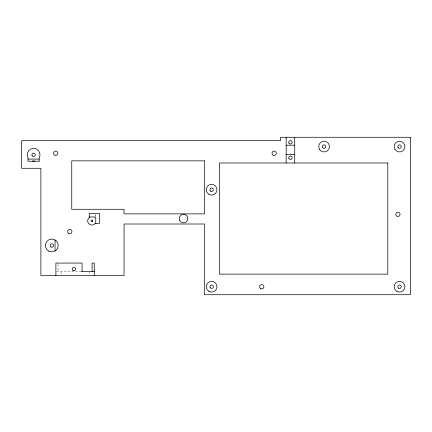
<?xml version="1.0" encoding="UTF-8"?>
<svg xmlns="http://www.w3.org/2000/svg" width="432" height="432" viewBox="0 0 432 432"><rect width="100%" height="100%" fill="white"/><g stroke="black" fill="none" stroke-linecap="round" stroke-linejoin="round"><path stroke-width="0.32" stroke-dasharray="2.16 1.62" d="M56.565 271.642L81.092 271.642M94.543 217.631L95.116 218.203M95.542 214.558L95.542 215.773M95.116 214.558L95.116 215.773M89.116 271.642L89.116 274.855M61.036 271.642L61.036 274.855M58.039 264.389L58.039 271.642"/><path stroke-width="0.65" d="M92.669 221.227L92.74 221.011A0.859 0.859 0 0 0 91.627 220.034A0.859 0.859 0 0 0 91.336 221.486A0.859 0.859 0 0 0 92.74 221.011M34.889 160.888L33.604 161.233L32.319 160.888M286.151 145.217L294.727 145.217M286.151 154.634L294.727 154.634M28.037 159.089L39.172 159.089M89.262 216.988L95.758 216.988L95.758 223.484M81.761 271.642L94.257 271.642M294.727 137.273L294.727 162.988M286.151 137.273L286.151 162.988M94.257 275.497L94.257 263.066L92.113 263.066L92.113 271.642M82.069 271.642L82.069 263.066L55.895 263.066L55.895 275.497M55.037 239.927L55.037 251.062M89.262 217.631L88.187 218.7A4.288 4.288 0 0 0 94.046 224.559L95.116 223.484L99.403 223.484L99.403 213.343L89.262 213.343L89.262 217.631M410.4 137.273L280.487 137.273L280.487 140.686L21.6 140.686L21.6 168.275L40.889 168.275L40.889 275.497L124.049 275.497L124.049 224.003L204.536 224.003L204.536 294.727L410.4 294.727L410.4 137.273M204.536 160.85L71.755 160.85L71.755 209.272L124.049 209.272L124.049 213.872L204.536 213.872L204.536 160.85M39.172 161.233L28.037 161.233L28.037 158.015A6.431 6.431 0 0 1 33.604 148.37A6.431 6.431 0 0 1 39.172 158.015L39.172 161.233M387.806 162.988L219.332 162.988L219.332 274.115L387.806 274.115L387.806 162.988M68.742 233.447A2.144 2.144 0 0 0 71.96 231.59A2.144 2.144 0 0 0 68.742 229.738A2.144 2.144 0 0 0 68.742 233.447M54.648 155.126A2.144 2.144 0 0 0 57.861 153.268A2.144 2.144 0 0 0 54.648 151.411A2.144 2.144 0 0 0 54.648 155.126M273.056 155.126A2.144 2.144 0 0 0 276.275 153.268A2.144 2.144 0 0 0 273.056 151.411A2.144 2.144 0 0 0 273.056 155.126M396.862 216.151A2.144 2.144 0 0 0 400.075 214.299A2.144 2.144 0 0 0 396.862 212.441A2.144 2.144 0 0 0 396.862 216.151M260.696 288.603A2.144 2.144 0 0 0 263.914 286.751A2.144 2.144 0 0 0 260.696 284.893A2.144 2.144 0 0 0 260.696 288.603M179.82 220.714A4.288 4.288 0 0 0 187.245 220.714A4.288 4.288 0 0 0 183.53 214.283A4.288 4.288 0 0 0 179.82 220.714M48.605 251.062A6.431 6.431 0 0 0 58.25 245.495A6.431 6.431 0 0 0 48.605 239.927A6.431 6.431 0 0 0 48.605 251.062M208.948 194.346A5.357 5.357 0 0 0 216.983 189.707A5.357 5.357 0 0 0 208.948 185.063A5.357 5.357 0 0 0 208.948 194.346M208.948 291.357A5.357 5.357 0 0 0 216.983 286.718A5.357 5.357 0 0 0 208.948 282.08A5.357 5.357 0 0 0 208.948 291.357M396.862 291.357A5.357 5.357 0 0 0 404.897 286.718A5.357 5.357 0 0 0 396.862 282.08A5.357 5.357 0 0 0 396.862 291.357M394.902 149.267A5.357 5.357 0 0 0 404.179 149.267A5.357 5.357 0 0 0 399.541 141.232A5.357 5.357 0 0 0 394.902 149.267M319.448 149.267A5.357 5.357 0 0 0 328.725 149.267A5.357 5.357 0 0 0 324.086 141.232A5.357 5.357 0 0 0 319.448 149.267M50.965 246.98A1.717 1.717 0 0 0 53.536 245.495A1.717 1.717 0 0 0 50.965 244.01A1.717 1.717 0 0 0 50.965 246.98M73.04 270.551A1.717 1.717 0 0 0 75.611 269.066A1.717 1.717 0 0 0 73.04 267.581A1.717 1.717 0 0 0 73.04 270.551M32.119 155.66A1.717 1.717 0 0 0 35.089 155.66A1.717 1.717 0 0 0 33.604 153.085A1.717 1.717 0 0 0 32.119 155.66M210.767 191.187A1.717 1.717 0 0 0 213.338 189.707A1.717 1.717 0 0 0 210.767 188.222A1.717 1.717 0 0 0 210.767 191.187M210.141 287.577A1.717 1.717 0 0 0 213.111 287.577A1.717 1.717 0 0 0 211.626 285.001A1.717 1.717 0 0 0 210.141 287.577M398.682 288.203A1.717 1.717 0 0 0 401.252 286.718A1.717 1.717 0 0 0 398.682 285.233A1.717 1.717 0 0 0 398.682 288.203M398.056 147.447A1.717 1.717 0 0 0 401.026 147.447A1.717 1.717 0 0 0 399.541 144.871A1.717 1.717 0 0 0 398.056 147.447M322.601 147.447A1.717 1.717 0 0 0 325.571 147.447A1.717 1.717 0 0 0 324.086 144.871A1.717 1.717 0 0 0 322.601 147.447M288.954 158.598A1.717 1.717 0 0 0 291.924 158.598A1.717 1.717 0 0 0 290.439 156.028A1.717 1.717 0 0 0 288.954 158.598M288.954 143.176A1.717 1.717 0 0 0 291.924 143.176A1.717 1.717 0 0 0 290.439 140.6A1.717 1.717 0 0 0 288.954 143.176"/></g></svg>
